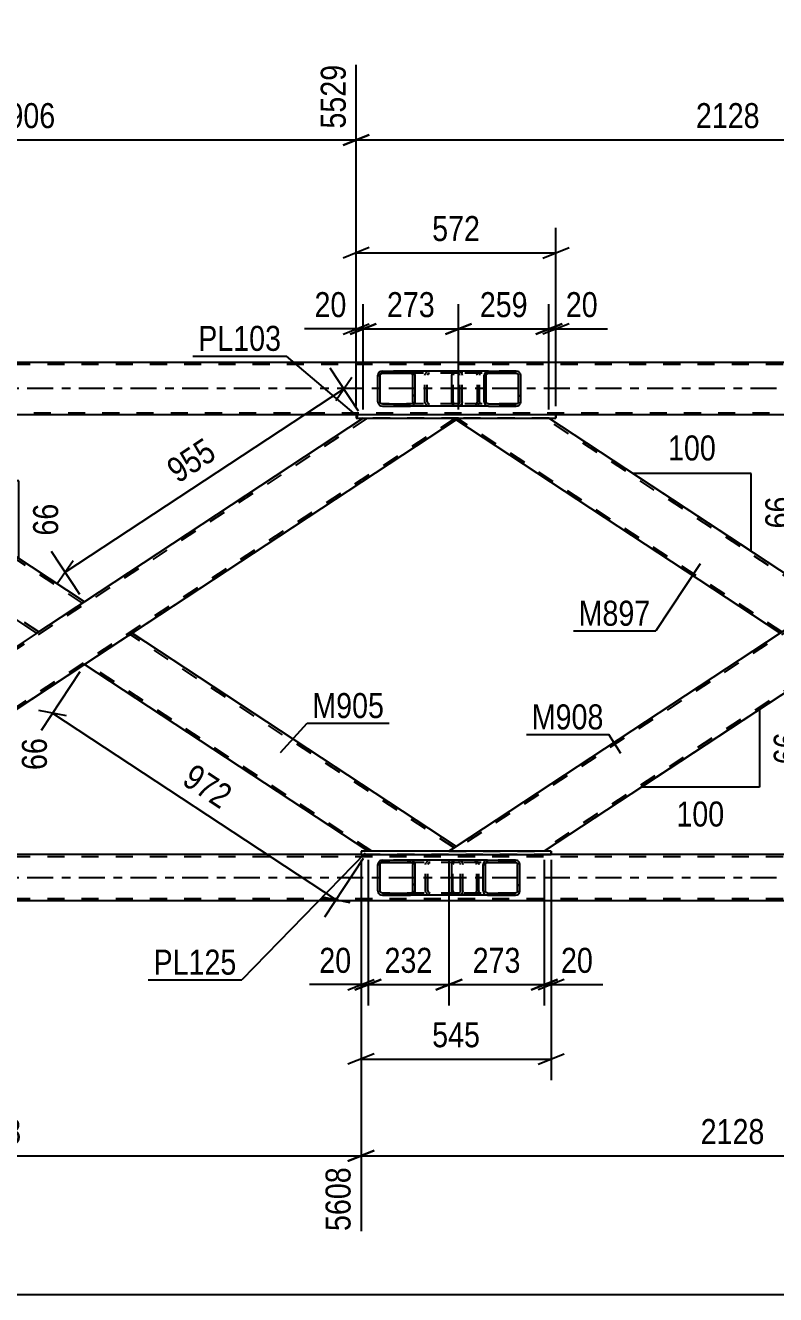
# Model space of a CAD drawing. Header units: millimetres. Extents: x -832 to 357, y -842 to -1.
# Drawn here: x -605.6 to -519.7, y -566.5 to -421.2 of the extents above; entities that cross this region are included whole.
import ezdxf

# ---------------------------------------------------------------- set-up
doc = ezdxf.new("R2010")
doc.units = ezdxf.units.MM
doc.linetypes.add('DXK_LINE_DOT2', pattern=[3.9198, 1.9599, -1.9599])
doc.linetypes.add('DXK_LINE_DOT3', pattern=[5.9187, 2.979, -0.9799, 0.9799, -0.9799])
doc.styles.add('Arial Narrow', font='ARIALN.TTF', dxfattribs={"height": 0.2})

# ---------------------------------------------------------------- blocks, each defined once
blk = doc.blocks.new('Part-570388851-8295 - 8256')
at = {"color": 7, "linetype": 'DXK_LINE_DOT2'}
for p, q in [((-481.36, -466.2), (-556.67, -515.76)), ((-471.32, -466.2), (-546.63, -515.76)), ((-470.88, -466.2), (-481.8, -466.2)), ((-481.8, -466.2), (-481.8, -466.2)), ((-470.88, -466.2), (-471.15, -466.38)), ((-470.88, -466.2), (-470.88, -466.2)), ((-513.72, -487.21), (-519.18, -490.8)), ((-508.26, -490.8), (-513.72, -494.39)), ((-557.11, -515.76), (-556.29, -515.22)), ((-557.11, -515.76), (-557.11, -515.76)), ((-557.11, -515.76), (-546.19, -515.76))]:
    blk.add_line(p, q, dxfattribs=at)
at = {"color": 2, "linetype": 'Continuous'}
for p, q in [((-481.8, -466.2), (-513.72, -487.21)), ((-471.15, -466.38), (-508.26, -490.8)), ((-519.18, -490.8), (-556.29, -515.22)), ((-513.72, -494.39), (-546.19, -515.76))]:
    blk.add_line(p, q, dxfattribs=at)
blk = doc.blocks.new('Part-570388851-8328 - 8256')
at = {"linetype": 'Continuous'}
h = blk.add_hatch(dxfattribs=at)
h.set_pattern_fill('', scale=0.7, style=0, pattern_type=0)
h.set_pattern_definition([(45, (-565.202, -464.5076), (-1.57154, 1.57154), [])])
h.paths.add_polyline_path([(-565.24, -464.32), (-565.2, -464.51), (-565.09, -464.66), (-564.93, -464.77), (-564.73, -464.8), (-561.5, -464.8), (-561.3, -464.77), (-561.13, -464.66), (-561.02, -464.51), (-560.98, -464.32), (-560.98, -461.28), (-561.02, -461.1), (-561.13, -460.94), (-561.3, -460.84), (-561.5, -460.8), (-564.73, -460.8), (-564.93, -460.84), (-565.09, -460.94), (-565.2, -461.1), (-565.24, -461.28)])
h.paths.add_polyline_path([(-564.97, -461.19), (-564.91, -461.11), (-564.83, -461.06), (-564.73, -461.04), (-561.5, -461.04), (-561.4, -461.06), (-561.31, -461.11), (-561.26, -461.19), (-561.24, -461.28), (-561.24, -464.32), (-561.26, -464.42), (-561.31, -464.49), (-561.4, -464.55), (-561.5, -464.56), (-564.73, -464.56), (-564.83, -464.55), (-564.91, -464.49), (-564.97, -464.42), (-564.99, -464.32), (-564.99, -461.28)])
at = {"color": 2, "linetype": 'Continuous'}
for p, q in [((-565.2, -461.1), (-565.24, -461.28)), ((-565.24, -464.32), (-565.24, -461.28)), ((-564.99, -461.28), (-564.97, -461.19)), ((-564.99, -464.32), (-564.99, -461.28)), ((-564.97, -461.19), (-564.91, -461.11)), ((-564.73, -460.8), (-564.93, -460.84)), ((-564.91, -461.11), (-564.83, -461.06)), ((-564.83, -461.06), (-564.73, -461.04)), ((-564.73, -460.8), (-561.5, -460.8)), ((-564.73, -461.04), (-561.5, -461.04)), ((-556.5, -460.8), (-561.5, -460.8)), ((-561.3, -460.84), (-561.5, -460.8)), ((-561.5, -461.04), (-561.4, -461.06)), ((-561.4, -461.06), (-561.31, -461.11)), ((-561.31, -461.11), (-561.26, -461.19)), ((-561.26, -461.19), (-561.24, -461.28)), ((-561.24, -464.32), (-561.24, -461.28)), ((-560.98, -461.28), (-561.02, -461.1)), ((-560.98, -464.32), (-560.98, -461.28)), ((-565.24, -464.32), (-565.2, -464.51)), ((-564.97, -464.42), (-564.99, -464.32)), ((-564.91, -464.49), (-564.97, -464.42)), ((-564.93, -464.77), (-564.73, -464.8)), ((-564.83, -464.55), (-564.91, -464.49)), ((-564.73, -464.56), (-564.83, -464.55)), ((-564.73, -464.56), (-561.5, -464.56)), ((-564.73, -464.8), (-561.5, -464.8)), ((-561.4, -464.55), (-561.5, -464.56)), ((-561.5, -464.8), (-561.3, -464.77)), ((-556.5, -464.8), (-561.5, -464.8)), ((-561.31, -464.49), (-561.4, -464.55)), ((-561.26, -464.42), (-561.31, -464.49)), ((-561.24, -464.32), (-561.26, -464.42)), ((-561.02, -464.51), (-560.98, -464.32))]:
    blk.add_line(p, q, dxfattribs=at)
at = {"color": 7, "linetype": 'DXK_LINE_DOT2'}
for p, q in [((-561.5, -460.8), (-564.73, -460.8)), ((-556.11, -461.04), (-564.73, -461.04)), ((-559.86, -461.28), (-559.82, -461.1)), ((-559.86, -464.32), (-559.86, -461.28)), ((-559.58, -461.19), (-559.6, -461.28)), ((-559.6, -464.32), (-559.6, -461.28)), ((-559.53, -461.11), (-559.58, -461.19)), ((-559.54, -460.84), (-559.34, -460.8)), ((-559.53, -461.11), (-559.5, -461.1)), ((-559.5, -461.1), (-559.44, -461.06)), ((-559.44, -461.06), (-559.34, -461.04)), ((-556.11, -460.8), (-556.5, -460.8)), ((-556.11, -460.8), (-555.91, -460.84)), ((-556.01, -461.06), (-556.11, -461.04)), ((-555.93, -461.11), (-556.01, -461.06)), ((-555.87, -461.19), (-555.93, -461.11)), ((-555.85, -461.28), (-555.87, -461.19)), ((-555.85, -464.32), (-555.85, -461.28)), ((-555.64, -461.1), (-555.6, -461.28)), ((-555.6, -464.32), (-555.6, -461.28)), ((-556.11, -464.56), (-564.73, -464.56)), ((-561.5, -464.8), (-564.73, -464.8)), ((-559.82, -464.51), (-559.86, -464.32)), ((-559.6, -464.32), (-559.58, -464.42)), ((-559.58, -464.42), (-559.53, -464.49)), ((-559.34, -464.8), (-559.54, -464.77)), ((-559.53, -464.49), (-559.5, -464.51)), ((-559.5, -464.51), (-559.44, -464.55)), ((-559.44, -464.55), (-559.34, -464.56)), ((-556.11, -464.8), (-556.5, -464.8)), ((-556.11, -464.56), (-556.01, -464.55)), ((-555.91, -464.77), (-556.11, -464.8)), ((-556.01, -464.55), (-555.93, -464.49)), ((-555.93, -464.49), (-555.87, -464.42)), ((-555.87, -464.42), (-555.85, -464.32)), ((-555.6, -464.32), (-555.64, -464.51))]:
    blk.add_line(p, q, dxfattribs=at)
at = {"color": 2, "linetype": 'Continuous'}
for centre, start, end in [((-564.75, -461.3), 110.7583, 155.68), ((-561.48, -461.3), 24.32, 69.2417), ((-564.75, -464.3), 204.32, 249.2417), ((-561.48, -464.3), 290.7583, 335.68)]:
    blk.add_arc(centre, 0.496, start, end, dxfattribs=at)
at = {"color": 7, "linetype": 'DXK_LINE_DOT2'}
for centre, start, end in [((-559.36, -461.3), 110.7583, 155.68), ((-556.09, -461.3), 24.32, 69.2417), ((-559.36, -464.3), 204.32, 249.2417), ((-556.09, -464.3), 290.7583, 335.68)]:
    blk.add_arc(centre, 0.496, start, end, dxfattribs=at)
blk = doc.blocks.new('Part-570388851-8364 - 8256')
at = {"color": 2, "linetype": 'Continuous'}
for p, q in [((-593.4, -490.8), (-598.86, -494.39)), ((-593.4, -490.8), (-593.4, -490.8)), ((-556.29, -515.22), (-593.4, -490.8)), ((-598.86, -494.39), (-598.86, -494.39)), ((-566.38, -515.76), (-598.86, -494.39)), ((-556.32, -515.25), (-557.11, -515.76)), ((-556.29, -515.22), (-556.32, -515.25))]:
    blk.add_line(p, q, dxfattribs=at)
at = {"color": 7, "linetype": 'DXK_LINE_DOT2'}
for p, q in [((-593.43, -490.83), (-593.83, -491.09)), ((-593.83, -491.09), (-593.83, -491.09)), ((-593.83, -491.09), (-593.83, -491.09)), ((-593.62, -490.95), (-593.62, -490.95)), ((-556.51, -515.37), (-593.62, -490.95)), ((-593.4, -490.8), (-593.4, -490.8)), ((-598.64, -494.25), (-598.62, -494.24)), ((-565.95, -515.76), (-598.64, -494.25)), ((-598.42, -494.11), (-598.42, -494.11)), ((-557.11, -515.76), (-566.38, -515.76)), ((-566.38, -515.76), (-566.38, -515.76)), ((-556.72, -515.51), (-556.51, -515.37)), ((-556.72, -515.51), (-556.72, -515.51)), ((-556.29, -515.22), (-556.29, -515.22)), ((-556.29, -515.22), (-556.29, -515.22))]:
    blk.add_line(p, q, dxfattribs=at)
blk = doc.blocks.new('Part-570388851-8379 - 8256')
at = {"color": 7, "linetype": 'DXK_LINE_DOT2'}
for p, q in [((-566.49, -466.2), (-639.56, -514.28)), ((-556.45, -466.2), (-631.76, -515.76)), ((-556.01, -466.2), (-566.93, -466.2)), ((-566.93, -466.2), (-566.93, -466.2)), ((-556.01, -466.2), (-556.29, -466.38)), ((-556.01, -466.2), (-556.01, -466.2)), ((-598.86, -487.21), (-604.31, -490.8)), ((-593.4, -490.8), (-598.86, -494.39)), ((-639.56, -514), (-639.56, -515.76)), ((-639.56, -514.28), (-639.56, -514.31)), ((-639.56, -514.31), (-639.56, -514.46)), ((-631.33, -515.76), (-639.56, -515.76)), ((-631.33, -515.76), (-631.33, -515.76))]:
    blk.add_line(p, q, dxfattribs=at)
at = {"color": 2, "linetype": 'Continuous'}
for p, q in [((-566.93, -466.2), (-598.86, -487.21)), ((-556.29, -466.38), (-593.4, -490.8)), ((-604.31, -490.8), (-639.56, -514)), ((-598.86, -494.39), (-631.33, -515.76)), ((-639.56, -514), (-639.56, -514.57)), ((-639.56, -514.57), (-639.56, -515.76))]:
    blk.add_line(p, q, dxfattribs=at)
blk = doc.blocks.new('Part-570388851-8421 - 8256')
at = {"linetype": 'Continuous'}
h = blk.add_hatch(dxfattribs=at)
h.set_pattern_fill('', scale=0.7, style=0, pattern_type=0)
h.set_pattern_definition([(45, (-565.202, -520.5065), (-1.57154, 1.57154), [])])
h.paths.add_polyline_path([(-565.24, -520.32), (-565.2, -520.51), (-565.09, -520.66), (-564.93, -520.77), (-564.73, -520.8), (-561.5, -520.8), (-561.3, -520.77), (-561.13, -520.66), (-561.02, -520.51), (-560.98, -520.32), (-560.98, -517.28), (-561.02, -517.1), (-561.13, -516.94), (-561.3, -516.84), (-561.5, -516.8), (-564.73, -516.8), (-564.93, -516.84), (-565.09, -516.94), (-565.2, -517.1), (-565.24, -517.28)])
h.paths.add_polyline_path([(-564.97, -517.19), (-564.91, -517.11), (-564.83, -517.06), (-564.73, -517.04), (-561.5, -517.04), (-561.4, -517.06), (-561.31, -517.11), (-561.26, -517.19), (-561.24, -517.28), (-561.24, -520.32), (-561.26, -520.41), (-561.31, -520.49), (-561.4, -520.54), (-561.5, -520.56), (-564.73, -520.56), (-564.83, -520.54), (-564.91, -520.49), (-564.97, -520.41), (-564.99, -520.32), (-564.99, -517.28)])
at = {"color": 2, "linetype": 'Continuous'}
for p, q in [((-565.2, -517.1), (-565.24, -517.28)), ((-565.24, -520.32), (-565.24, -517.28)), ((-564.99, -517.28), (-564.97, -517.19)), ((-564.99, -520.32), (-564.99, -517.28)), ((-564.97, -517.19), (-564.91, -517.11)), ((-564.73, -516.8), (-564.93, -516.84)), ((-564.91, -517.11), (-564.83, -517.06)), ((-564.83, -517.06), (-564.73, -517.04)), ((-564.73, -516.8), (-561.5, -516.8)), ((-564.73, -517.04), (-561.5, -517.04)), ((-556.51, -516.8), (-561.5, -516.8)), ((-561.3, -516.84), (-561.5, -516.8)), ((-561.5, -517.04), (-561.4, -517.06)), ((-561.4, -517.06), (-561.31, -517.11)), ((-561.31, -517.11), (-561.26, -517.19)), ((-561.26, -517.19), (-561.24, -517.28)), ((-561.24, -520.32), (-561.24, -517.28)), ((-560.98, -517.28), (-561.02, -517.1)), ((-560.98, -520.32), (-560.98, -517.28)), ((-565.24, -520.32), (-565.2, -520.51)), ((-564.97, -520.41), (-564.99, -520.32)), ((-564.91, -520.49), (-564.97, -520.41)), ((-564.93, -520.77), (-564.73, -520.8)), ((-564.83, -520.54), (-564.91, -520.49)), ((-564.73, -520.56), (-564.83, -520.54)), ((-564.73, -520.56), (-561.5, -520.56)), ((-564.73, -520.8), (-561.5, -520.8)), ((-561.4, -520.54), (-561.5, -520.56)), ((-561.5, -520.8), (-561.3, -520.77)), ((-556.51, -520.8), (-561.5, -520.8)), ((-561.31, -520.49), (-561.4, -520.54)), ((-561.26, -520.41), (-561.31, -520.49)), ((-561.24, -520.32), (-561.26, -520.41)), ((-561.02, -520.51), (-560.98, -520.32))]:
    blk.add_line(p, q, dxfattribs=at)
at = {"color": 7, "linetype": 'DXK_LINE_DOT2'}
for p, q in [((-561.5, -516.8), (-564.73, -516.8)), ((-556.03, -517.04), (-564.73, -517.04)), ((-559.78, -517.28), (-559.74, -517.1)), ((-559.78, -520.32), (-559.78, -517.28)), ((-559.5, -517.19), (-559.52, -517.28)), ((-559.52, -520.32), (-559.52, -517.28)), ((-559.45, -517.11), (-559.5, -517.19)), ((-559.46, -516.84), (-559.26, -516.8)), ((-559.45, -517.11), (-559.42, -517.1)), ((-559.42, -517.1), (-559.36, -517.06)), ((-559.36, -517.06), (-559.26, -517.04)), ((-556.03, -516.8), (-556.51, -516.8)), ((-556.03, -516.8), (-555.83, -516.84)), ((-555.93, -517.06), (-556.03, -517.04)), ((-555.85, -517.11), (-555.93, -517.06)), ((-555.79, -517.19), (-555.85, -517.11)), ((-555.77, -517.28), (-555.79, -517.19)), ((-555.77, -520.32), (-555.77, -517.28)), ((-555.56, -517.1), (-555.52, -517.28)), ((-555.52, -520.32), (-555.52, -517.28)), ((-556.03, -520.56), (-564.73, -520.56)), ((-561.5, -520.8), (-564.73, -520.8)), ((-559.74, -520.51), (-559.78, -520.32)), ((-559.52, -520.32), (-559.5, -520.41)), ((-559.5, -520.41), (-559.45, -520.49)), ((-559.26, -520.8), (-559.46, -520.77)), ((-559.45, -520.49), (-559.42, -520.51)), ((-559.42, -520.51), (-559.36, -520.54)), ((-559.36, -520.54), (-559.26, -520.56)), ((-556.03, -520.8), (-556.51, -520.8)), ((-556.03, -520.56), (-555.93, -520.54)), ((-555.83, -520.77), (-556.03, -520.8)), ((-555.93, -520.54), (-555.85, -520.49)), ((-555.85, -520.49), (-555.79, -520.41)), ((-555.79, -520.41), (-555.77, -520.32)), ((-555.52, -520.32), (-555.56, -520.51))]:
    blk.add_line(p, q, dxfattribs=at)
at = {"color": 2, "linetype": 'Continuous'}
for centre, start, end in [((-564.75, -517.3), 110.7583, 155.68), ((-561.48, -517.3), 24.32, 69.2417), ((-564.75, -520.3), 204.32, 249.2417), ((-561.48, -520.3), 290.7583, 335.68)]:
    blk.add_arc(centre, 0.496, start, end, dxfattribs=at)
at = {"color": 7, "linetype": 'DXK_LINE_DOT2'}
for centre, start, end in [((-559.28, -517.3), 110.7583, 155.68), ((-556.01, -517.3), 24.32, 69.2417), ((-559.28, -520.3), 204.32, 249.2417), ((-556.01, -520.3), 290.7583, 335.68)]:
    blk.add_arc(centre, 0.496, start, end, dxfattribs=at)
blk = doc.blocks.new('Part-570388851-8422 - 8256')
at = {"linetype": 'Continuous'}
h = blk.add_hatch(dxfattribs=at)
h.set_pattern_fill('', scale=0.7, style=0, pattern_type=0)
h.set_pattern_definition([(45, (-553.1453, -520.5065), (-1.57154, 1.57154), [])])
h.paths.add_polyline_path([(-553.18, -520.32), (-553.15, -520.51), (-553.04, -520.66), (-552.87, -520.77), (-552.68, -520.8), (-549.5, -520.8), (-549.3, -520.77), (-549.14, -520.66), (-549.03, -520.51), (-548.99, -520.32), (-548.99, -517.28), (-549.03, -517.1), (-549.14, -516.94), (-549.3, -516.84), (-549.5, -516.8), (-552.68, -516.8), (-552.87, -516.84), (-553.04, -516.94), (-553.15, -517.1), (-553.18, -517.28)])
h.paths.add_polyline_path([(-552.91, -517.19), (-552.86, -517.11), (-552.78, -517.06), (-552.68, -517.04), (-549.5, -517.04), (-549.4, -517.06), (-549.32, -517.11), (-549.26, -517.19), (-549.25, -517.28), (-549.25, -520.32), (-549.26, -520.41), (-549.32, -520.49), (-549.4, -520.54), (-549.5, -520.56), (-552.68, -520.56), (-552.78, -520.54), (-552.86, -520.49), (-552.91, -520.41), (-552.93, -520.32), (-552.93, -517.28)])
at = {"color": 2, "linetype": 'Continuous'}
for p, q in [((-556.78, -517.28), (-556.76, -517.1)), ((-556.78, -520.32), (-556.78, -517.28)), ((-556.76, -517.1), (-556.7, -516.94)), ((-556.7, -516.94), (-556.61, -516.84)), ((-556.61, -516.84), (-556.51, -516.8)), ((-552.68, -516.8), (-556.51, -516.8)), ((-553.15, -517.1), (-553.18, -517.28)), ((-553.18, -520.32), (-553.18, -517.28)), ((-552.93, -517.28), (-552.91, -517.19)), ((-552.93, -520.32), (-552.93, -517.28)), ((-552.91, -517.19), (-552.86, -517.11)), ((-552.68, -516.8), (-552.87, -516.84)), ((-552.86, -517.11), (-552.78, -517.06)), ((-552.78, -517.06), (-552.68, -517.04)), ((-552.68, -516.8), (-549.5, -516.8)), ((-552.68, -517.04), (-549.5, -517.04)), ((-549.3, -516.84), (-549.5, -516.8)), ((-549.5, -517.04), (-549.4, -517.06)), ((-549.4, -517.06), (-549.32, -517.11)), ((-549.32, -517.11), (-549.26, -517.19)), ((-549.26, -517.19), (-549.25, -517.28)), ((-549.25, -520.32), (-549.25, -517.28)), ((-548.99, -517.28), (-549.03, -517.1)), ((-548.99, -520.32), (-548.99, -517.28)), ((-556.76, -520.51), (-556.78, -520.32)), ((-556.7, -520.66), (-556.76, -520.51)), ((-556.61, -520.77), (-556.7, -520.66)), ((-556.51, -520.8), (-556.61, -520.77)), ((-552.68, -520.8), (-556.51, -520.8)), ((-553.18, -520.32), (-553.15, -520.51)), ((-552.91, -520.41), (-552.93, -520.32)), ((-552.86, -520.49), (-552.91, -520.41)), ((-552.87, -520.77), (-552.68, -520.8)), ((-552.78, -520.54), (-552.86, -520.49)), ((-552.68, -520.56), (-552.78, -520.54)), ((-552.68, -520.56), (-549.5, -520.56)), ((-552.68, -520.8), (-549.5, -520.8)), ((-549.4, -520.54), (-549.5, -520.56)), ((-549.5, -520.8), (-549.3, -520.77)), ((-549.32, -520.49), (-549.4, -520.54)), ((-549.26, -520.41), (-549.32, -520.49)), ((-549.25, -520.32), (-549.26, -520.41)), ((-549.03, -520.51), (-548.99, -520.32))]:
    blk.add_line(p, q, dxfattribs=at)
at = {"color": 7, "linetype": 'DXK_LINE_DOT2'}
for p, q in [((-556.64, -517.19), (-556.65, -517.28)), ((-556.65, -520.32), (-556.65, -517.28)), ((-556.61, -517.11), (-556.64, -517.19)), ((-556.56, -517.06), (-556.61, -517.11)), ((-556.51, -517.04), (-556.56, -517.06)), ((-549.5, -517.04), (-556.51, -517.04)), ((-555.52, -517.04), (-555.52, -516.8)), ((-554.18, -516.8), (-553.98, -516.84)), ((-554.08, -517.06), (-554.18, -517.04)), ((-554, -517.11), (-554.08, -517.06)), ((-553.94, -517.19), (-554, -517.11)), ((-553.93, -517.28), (-553.94, -517.19)), ((-553.93, -520.32), (-553.93, -517.28)), ((-553.71, -517.1), (-553.67, -517.28)), ((-553.67, -520.32), (-553.67, -517.28)), ((-549.5, -516.8), (-552.68, -516.8)), ((-556.65, -520.32), (-556.64, -520.41)), ((-556.64, -520.41), (-556.61, -520.49)), ((-556.61, -520.49), (-556.56, -520.54)), ((-556.56, -520.54), (-556.51, -520.56)), ((-549.5, -520.56), (-556.51, -520.56)), ((-555.52, -520.8), (-555.52, -520.56)), ((-554.18, -520.56), (-554.08, -520.54)), ((-553.98, -520.77), (-554.18, -520.8)), ((-554.08, -520.54), (-554, -520.49)), ((-554, -520.49), (-553.94, -520.41)), ((-553.94, -520.41), (-553.93, -520.32)), ((-553.67, -520.32), (-553.71, -520.51)), ((-549.5, -520.8), (-552.68, -520.8))]:
    blk.add_line(p, q, dxfattribs=at)
for centre, start, end in [((-554.16, -517.3), 23.8494, 68.8059), ((-554.16, -520.31), 291.1941, 336.1506)]:
    blk.add_arc(centre, 0.492, start, end, dxfattribs=at)
at = {"color": 2, "linetype": 'Continuous'}
for centre, start, end in [((-552.7, -517.3), 111.1941, 156.1506), ((-549.48, -517.3), 23.8494, 68.8059), ((-552.7, -520.31), 203.8494, 248.8059), ((-549.48, -520.31), 291.1941, 336.1506)]:
    blk.add_arc(centre, 0.492, start, end, dxfattribs=at)
blk = doc.blocks.new('Part-570388851-8739 - 8256')
at = {"color": 2, "linetype": 'Continuous'}
for p, q in [((-567.18, -515.76), (-567.18, -516.16)), ((-545.39, -515.76), (-567.18, -515.76)), ((-545.39, -515.76), (-545.39, -516.16)), ((-545.39, -515.76), (-545.39, -515.76)), ((-567.18, -516.16), (-545.39, -516.16)), ((-545.39, -516.16), (-545.39, -516.16))]:
    blk.add_line(p, q, dxfattribs=at)
at = {"color": 7, "linetype": 'DXK_LINE_DOT2'}
for p, q in [((-567.18, -515.76), (-567.18, -516.16)), ((-545.39, -516.16), (-545.39, -515.76)), ((-545.39, -515.76), (-545.39, -515.76)), ((-545.39, -516.16), (-545.39, -516.16))]:
    blk.add_line(p, q, dxfattribs=at)
blk = doc.blocks.new('Part-570388851-8704 - 8256')
at = {"color": 2, "linetype": 'Continuous'}
for p, q in [((-556.29, -466.38), (-556.26, -466.36)), ((-519.18, -490.8), (-556.29, -466.38)), ((-556.16, -466.3), (-556.26, -466.36)), ((-556.16, -466.3), (-556.02, -466.2)), ((-513.72, -487.21), (-545.65, -466.2)), ((-513.72, -487.21), (-519.18, -490.8)), ((-513.72, -487.21), (-513.72, -487.21))]:
    blk.add_line(p, q, dxfattribs=at)
at = {"color": 7, "linetype": 'DXK_LINE_DOT2'}
for p, q in [((-556.26, -466.36), (-556.29, -466.38)), ((-556.16, -466.3), (-556.02, -466.2)), ((-556.16, -466.3), (-556.16, -466.3)), ((-556.07, -466.24), (-556.05, -466.23)), ((-556.05, -466.23), (-556.07, -466.24)), ((-518.96, -490.66), (-556.07, -466.24)), ((-556, -466.2), (-556.05, -466.23)), ((-545.65, -466.2), (-556.02, -466.2)), ((-513.94, -487.36), (-546.08, -466.2)), ((-514.16, -487.5), (-514.16, -487.5)), ((-514.16, -487.5), (-514.16, -487.5)), ((-513.94, -487.36), (-513.99, -487.39)), ((-513.96, -487.37), (-513.99, -487.39)), ((-513.99, -487.39), (-513.99, -487.39)), ((-513.85, -487.3), (-513.85, -487.3)), ((-513.75, -487.23), (-513.75, -487.23)), ((-513.72, -487.21), (-513.72, -487.21)), ((-513.72, -487.21), (-513.72, -487.21)), ((-519.18, -490.8), (-519.18, -490.8))]:
    blk.add_line(p, q, dxfattribs=at)
blk = doc.blocks.new('Part-570388851-8752 - 8256')
at = {"color": 2, "linetype": 'Continuous'}
for p, q in [((-567.73, -465.8), (-567.73, -466.2)), ((-544.85, -465.8), (-567.73, -465.8)), ((-567.73, -466.2), (-544.85, -466.2)), ((-544.85, -465.8), (-544.85, -466.2)), ((-544.85, -465.8), (-544.85, -465.8)), ((-544.85, -466.2), (-544.85, -466.2))]:
    blk.add_line(p, q, dxfattribs=at)
at = {"color": 7, "linetype": 'DXK_LINE_DOT2'}
for p, q in [((-567.73, -465.8), (-567.73, -466.2)), ((-544.85, -466.2), (-544.85, -465.8)), ((-544.85, -465.8), (-544.85, -465.8)), ((-544.85, -466.2), (-544.85, -466.2))]:
    blk.add_line(p, q, dxfattribs=at)
blk = doc.blocks.new('Part-570388851-8775 - 8256')
at = {"color": 2, "linetype": 'Continuous'}
for p, q in [((-639.56, -466.2), (-639.56, -467.61)), ((-598.86, -487.21), (-630.78, -466.2)), ((-604.31, -490.8), (-639.56, -467.61)), ((-598.86, -487.21), (-604.31, -490.8)), ((-598.86, -487.21), (-598.86, -487.21))]:
    blk.add_line(p, q, dxfattribs=at)
at = {"color": 7, "linetype": 'DXK_LINE_DOT2'}
for p, q in [((-639.56, -466.2), (-639.56, -467.61)), ((-630.78, -466.2), (-639.56, -466.2)), ((-599.07, -487.36), (-631.22, -466.2)), ((-604.09, -490.66), (-639.56, -467.32)), ((-599.29, -487.5), (-599.29, -487.5)), ((-599.29, -487.5), (-599.29, -487.5)), ((-599.12, -487.39), (-599.07, -487.36)), ((-599.09, -487.37), (-599.12, -487.39)), ((-599.12, -487.39), (-599.12, -487.39)), ((-599.07, -487.36), (-599.07, -487.36)), ((-598.98, -487.3), (-598.98, -487.3)), ((-598.89, -487.23), (-598.89, -487.23)), ((-598.86, -487.21), (-598.86, -487.21)), ((-598.86, -487.21), (-598.86, -487.21)), ((-604.31, -490.8), (-604.31, -490.8))]:
    blk.add_line(p, q, dxfattribs=at)
blk = doc.blocks.new('Part-570388851-8800 - 8256')
at = {"color": 7, "linetype": 'DXK_LINE_DOT2'}
for p, q in [((-111.18, -516.4), (-791.51, -516.4)), ((-545.39, -516.16), (-567.18, -516.16)), ((-111.18, -521.2), (-791.51, -521.2))]:
    blk.add_line(p, q, dxfattribs=at)
at = {"color": 2, "linetype": 'Continuous'}
for p, q in [((-567.18, -516.16), (-630.53, -516.16)), ((-482.05, -516.16), (-545.39, -516.16)), ((-111.18, -521.44), (-791.51, -521.44))]:
    blk.add_line(p, q, dxfattribs=at)
at = {"color": 7, "linetype": 'DXK_LINE_DOT3'}
blk.add_line((-111.18, -518.8), (-791.51, -518.8), dxfattribs=at)
blk = doc.blocks.new('Part-570388851-8830 - 8256')
at = {"linetype": 'Continuous'}
h = blk.add_hatch(dxfattribs=at)
h.set_pattern_fill('', scale=0.7, style=0, pattern_type=0)
h.set_pattern_definition([(45, (-553.0517, -464.5076), (-1.57154, 1.57154), [])])
h.paths.add_polyline_path([(-553.09, -464.32), (-553.05, -464.51), (-552.94, -464.66), (-552.78, -464.77), (-552.59, -464.8), (-549.4, -464.8), (-549.2, -464.77), (-549.04, -464.66), (-548.93, -464.51), (-548.89, -464.32), (-548.89, -461.28), (-548.93, -461.1), (-549.04, -460.94), (-549.2, -460.84), (-549.4, -460.8), (-552.59, -460.8), (-552.78, -460.84), (-552.94, -460.94), (-553.05, -461.1), (-553.09, -461.28)])
h.paths.add_polyline_path([(-552.82, -461.19), (-552.76, -461.11), (-552.68, -461.06), (-552.59, -461.04), (-549.4, -461.04), (-549.3, -461.06), (-549.22, -461.11), (-549.16, -461.19), (-549.15, -461.28), (-549.15, -464.32), (-549.16, -464.42), (-549.22, -464.49), (-549.3, -464.55), (-549.4, -464.56), (-552.59, -464.56), (-552.68, -464.55), (-552.76, -464.49), (-552.82, -464.42), (-552.84, -464.32), (-552.84, -461.28)])
at = {"color": 2, "linetype": 'Continuous'}
for p, q in [((-556.77, -461.28), (-556.75, -461.1)), ((-556.77, -464.32), (-556.77, -461.28)), ((-556.75, -461.1), (-556.69, -460.94)), ((-556.69, -460.94), (-556.6, -460.84)), ((-556.6, -460.84), (-556.5, -460.8)), ((-552.59, -460.8), (-556.5, -460.8)), ((-553.05, -461.1), (-553.09, -461.28)), ((-553.09, -464.32), (-553.09, -461.28)), ((-552.84, -461.28), (-552.82, -461.19)), ((-552.84, -464.32), (-552.84, -461.28)), ((-552.82, -461.19), (-552.76, -461.11)), ((-552.59, -460.8), (-552.78, -460.84)), ((-552.76, -461.11), (-552.68, -461.06)), ((-552.68, -461.06), (-552.59, -461.04)), ((-552.59, -460.8), (-549.4, -460.8)), ((-552.59, -461.04), (-549.4, -461.04)), ((-549.2, -460.84), (-549.4, -460.8)), ((-549.4, -461.04), (-549.3, -461.06)), ((-549.3, -461.06), (-549.22, -461.11)), ((-549.22, -461.11), (-549.16, -461.19)), ((-549.16, -461.19), (-549.15, -461.28)), ((-549.15, -464.32), (-549.15, -461.28)), ((-548.89, -461.28), (-548.93, -461.1)), ((-548.89, -464.32), (-548.89, -461.28)), ((-556.75, -464.51), (-556.77, -464.32)), ((-556.69, -464.66), (-556.75, -464.51)), ((-556.6, -464.77), (-556.69, -464.66)), ((-556.5, -464.8), (-556.6, -464.77)), ((-552.59, -464.8), (-556.5, -464.8)), ((-553.09, -464.32), (-553.05, -464.51)), ((-552.82, -464.42), (-552.84, -464.32)), ((-552.76, -464.49), (-552.82, -464.42)), ((-552.78, -464.77), (-552.59, -464.8)), ((-552.68, -464.55), (-552.76, -464.49)), ((-552.59, -464.56), (-552.68, -464.55)), ((-552.59, -464.56), (-549.4, -464.56)), ((-552.59, -464.8), (-549.4, -464.8)), ((-549.3, -464.55), (-549.4, -464.56)), ((-549.4, -464.8), (-549.2, -464.77)), ((-549.22, -464.49), (-549.3, -464.55)), ((-549.16, -464.42), (-549.22, -464.49)), ((-549.15, -464.32), (-549.16, -464.42)), ((-548.93, -464.51), (-548.89, -464.32))]:
    blk.add_line(p, q, dxfattribs=at)
at = {"color": 7, "linetype": 'DXK_LINE_DOT2'}
for p, q in [((-556.62, -461.19), (-556.63, -461.28)), ((-556.63, -464.32), (-556.63, -461.28)), ((-556.59, -461.11), (-556.62, -461.19)), ((-556.55, -461.06), (-556.59, -461.11)), ((-556.5, -461.04), (-556.55, -461.06)), ((-549.4, -461.04), (-556.5, -461.04)), ((-555.6, -461.04), (-555.6, -460.8)), ((-554.09, -460.8), (-553.9, -460.84)), ((-553.99, -461.06), (-554.09, -461.04)), ((-553.91, -461.11), (-553.99, -461.06)), ((-553.86, -461.19), (-553.91, -461.11)), ((-553.84, -461.28), (-553.86, -461.19)), ((-553.84, -464.32), (-553.84, -461.28)), ((-553.62, -461.1), (-553.59, -461.28)), ((-553.59, -464.32), (-553.59, -461.28)), ((-549.4, -460.8), (-552.59, -460.8)), ((-556.63, -464.32), (-556.62, -464.42)), ((-556.62, -464.42), (-556.59, -464.49)), ((-556.59, -464.49), (-556.55, -464.55)), ((-556.55, -464.55), (-556.5, -464.56)), ((-549.4, -464.56), (-556.5, -464.56)), ((-555.6, -464.8), (-555.6, -464.56)), ((-554.09, -464.56), (-553.99, -464.55)), ((-553.9, -464.77), (-554.09, -464.8)), ((-553.99, -464.55), (-553.91, -464.49)), ((-553.91, -464.49), (-553.86, -464.42)), ((-553.86, -464.42), (-553.84, -464.32)), ((-553.59, -464.32), (-553.62, -464.51)), ((-549.4, -464.8), (-552.59, -464.8))]:
    blk.add_line(p, q, dxfattribs=at)
for centre, start, end in [((-554.07, -461.3), 23.8951, 68.8487), ((-554.07, -464.31), 291.1513, 336.1049)]:
    blk.add_arc(centre, 0.492, start, end, dxfattribs=at)
at = {"color": 2, "linetype": 'Continuous'}
for centre, start, end in [((-552.6, -461.3), 111.1513, 156.1049), ((-549.38, -461.3), 23.8951, 68.8487), ((-552.6, -464.31), 203.8951, 248.8487), ((-549.38, -464.31), 291.1513, 336.1049)]:
    blk.add_arc(centre, 0.492, start, end, dxfattribs=at)
blk = doc.blocks.new('Part-570388851-8837 - 8256')
at = {"color": 7, "linetype": 'DXK_LINE_DOT2'}
for p, q in [((-111.18, -460.04), (-788.89, -460.04)), ((-788.89, -465.56), (-111.18, -465.56)), ((-544.85, -465.8), (-567.73, -465.8))]:
    blk.add_line(p, q, dxfattribs=at)
at = {"color": 2, "linetype": 'Continuous'}
for p, q in [((-389.37, -459.8), (-638.77, -459.8)), ((-567.73, -465.8), (-629.98, -465.8)), ((-482.6, -465.8), (-544.85, -465.8))]:
    blk.add_line(p, q, dxfattribs=at)
at = {"color": 7, "linetype": 'DXK_LINE_DOT3'}
blk.add_line((-111.18, -462.8), (-788.89, -462.8), dxfattribs=at)
blk = doc.blocks.new('StraightDimension-570388851-10153 - 8256')
at = {"color": 7, "linetype": 'Continuous'}
for p, q in [((-567.18, -516.76), (-567.18, -533.44)), ((-566.38, -516.76), (-566.38, -533.44)), ((-567.18, -531.04), (-573.09, -531.04)), ((-567.18, -531.04), (-573.09, -531.04)), ((-568.68, -531.64), (-565.68, -530.44)), ((-564.88, -530.44), (-567.88, -531.64)), ((-567.18, -531.04), (-566.38, -531.04))]:
    blk.add_line(p, q, dxfattribs=at)
at = {"color": 0}
blk.add_wipeout([(-567.71, -530.29), (-567.71, -526.09), (-572.56, -526.09), (-572.56, -530.29)], dxfattribs=at)
at = {"color": 3, "style": 'Arial Narrow'}
blk.add_text('20', height=2.863, dxfattribs=at).set_placement((-571.96, -529.69))
blk = doc.blocks.new('StraightDimension-570388851-10177 - 8256')
at = {"color": 7, "linetype": 'Continuous'}
for p, q in [((-566.38, -516.76), (-566.38, -533.44)), ((-557.11, -516.76), (-557.11, -533.44)), ((-567.88, -531.64), (-564.88, -530.44)), ((-566.38, -531.04), (-557.11, -531.04)), ((-555.61, -530.44), (-558.61, -531.64))]:
    blk.add_line(p, q, dxfattribs=at)
at = {"color": 0}
blk.add_wipeout([(-558.4, -530.29), (-558.4, -526.09), (-565.09, -526.09), (-565.09, -530.29)], dxfattribs=at)
at = {"color": 3, "style": 'Arial Narrow'}
blk.add_text('232', height=2.863, dxfattribs=at).set_placement((-564.49, -529.69))
blk = doc.blocks.new('StraightDimension-570388851-8904 - 8256')
at = {"color": 7, "linetype": 'Continuous'}
blk.add_line((-792.15, -566.53), (-95.84, -566.53), dxfattribs=at)
blk = doc.blocks.new('StraightDimension-570388851-9043 - 8256')
at = {"color": 7, "linetype": 'Continuous'}
for p, q in [((-567.48, -465.37), (-570.72, -460.45)), ((-570.08, -464.15), (-568.23, -461.5)), ((-601.08, -483.83), (-569.15, -462.83)), ((-599.41, -486.38), (-602.64, -481.45)), ((-600.15, -482.51), (-602, -485.16))]:
    blk.add_line(p, q, dxfattribs=at)
at = {"color": 0}
blk.add_wipeout([(-582.74, -470.87), (-585.04, -467.36), (-590.63, -471.03), (-588.32, -474.54)], dxfattribs=at)
at = {"color": 3, "style": 'Arial Narrow'}
blk.add_text('955', height=2.863, rotation=33.3461, dxfattribs=at).set_placement((-588.15, -473.71))
blk = doc.blocks.new('StraightDimension-570388851-9053 - 8256')
at = {"color": 7, "linetype": 'Continuous'}
for p, q in [((-599.41, -495.23), (-603.84, -501.96)), ((-600.93, -500.28), (-604.1, -499.64)), ((-602.52, -499.96), (-570.04, -521.33)), ((-566.93, -516.6), (-571.36, -523.33)), ((-571.63, -521), (-568.46, -521.65))]:
    blk.add_line(p, q, dxfattribs=at)
at = {"color": 0}
blk.add_wipeout([(-583.08, -511.85), (-580.77, -508.34), (-586.35, -504.67), (-588.66, -508.18)], dxfattribs=at)
at = {"color": 3, "style": 'Arial Narrow'}
blk.add_text('972', height=2.863, rotation=-33.3461, dxfattribs=at).set_placement((-587.83, -508.01))
blk = doc.blocks.new('StraightDimension-570388851-10161 - 8256')
at = {"color": 7, "linetype": 'Continuous'}
for p, q in [((-546.19, -516.76), (-546.19, -533.44)), ((-545.39, -516.76), (-545.39, -533.44)), ((-547.69, -531.64), (-544.69, -530.44)), ((-543.89, -530.44), (-546.89, -531.64)), ((-546.19, -531.04), (-545.39, -531.04)), ((-545.39, -531.04), (-539.49, -531.04)), ((-545.39, -531.04), (-539.49, -531.04))]:
    blk.add_line(p, q, dxfattribs=at)
at = {"color": 0}
blk.add_wipeout([(-540.01, -530.29), (-540.01, -526.09), (-544.87, -526.09), (-544.87, -530.29)], dxfattribs=at)
at = {"color": 3, "style": 'Arial Narrow'}
blk.add_text('20', height=2.863, dxfattribs=at).set_placement((-544.27, -529.69))
blk = doc.blocks.new('StraightDimension-570388851-9145 - 8256')
at = {"color": 7, "linetype": 'Continuous'}
for p, q in [((-567.18, -517.16), (-567.18, -559.25)), ((-482.05, -517.16), (-482.05, -559.25)), ((-565.68, -550.04), (-568.68, -551.24)), ((-567.18, -550.64), (-482.05, -550.64)), ((-483.55, -551.24), (-480.55, -550.04))]:
    blk.add_line(p, q, dxfattribs=at)
at = {"color": 0}
blk.add_wipeout([(-520.36, -549.89), (-520.36, -545.69), (-528.87, -545.69), (-528.87, -549.89)], dxfattribs=at)
at = {"color": 3, "style": 'Arial Narrow'}
blk.add_text('2128', height=2.863, dxfattribs=at).set_placement((-528.27, -549.29))
at = {"color": 0, "linetype": 'Continuous'}
blk.add_wipeout([(-482.65, -551.34), (-486.85, -551.34), (-486.85, -559.85), (-482.65, -559.85)], dxfattribs=at)
at = {"color": 3, "linetype": 'Continuous', "style": 'Arial Narrow'}
blk.add_text('7737', height=2.863, rotation=90.0002, dxfattribs=at).set_placement((-483.25, -559.25))
blk = doc.blocks.new('StraightDimension-570388851-9153 - 8256')
at = {"color": 7, "linetype": 'Continuous'}
for p, q in [((-652.32, -517.16), (-652.32, -559.25)), ((-567.18, -517.16), (-567.18, -559.25)), ((-650.82, -550.04), (-653.82, -551.24)), ((-652.32, -550.64), (-567.18, -550.64)), ((-568.68, -551.24), (-565.68, -550.04))]:
    blk.add_line(p, q, dxfattribs=at)
at = {"color": 0}
blk.add_wipeout([(-605.49, -549.89), (-605.49, -545.69), (-614.01, -545.69), (-614.01, -549.89)], dxfattribs=at)
at = {"color": 3, "style": 'Arial Narrow'}
blk.add_text('2128', height=2.863, dxfattribs=at).set_placement((-613.41, -549.29))
at = {"color": 0, "linetype": 'Continuous'}
blk.add_wipeout([(-567.78, -551.34), (-571.98, -551.34), (-571.98, -559.85), (-567.78, -559.85)], dxfattribs=at)
at = {"color": 3, "linetype": 'Continuous', "style": 'Arial Narrow'}
blk.add_text('5608', height=2.863, rotation=90.0002, dxfattribs=at).set_placement((-568.38, -559.25))
blk = doc.blocks.new('StraightDimension-570388851-9629 - 8256')
at = {"color": 7, "linetype": 'Continuous'}
for p, q in [((-567.73, -464.8), (-567.73, -444.41)), ((-544.85, -464.8), (-544.85, -444.41)), ((-566.23, -446.66), (-569.23, -447.86)), ((-567.73, -447.26), (-544.85, -447.26)), ((-546.35, -447.86), (-543.35, -446.66))]:
    blk.add_line(p, q, dxfattribs=at)
at = {"color": 0}
blk.add_wipeout([(-552.95, -446.51), (-552.95, -442.31), (-559.63, -442.31), (-559.63, -446.51)], dxfattribs=at)
at = {"color": 3, "style": 'Arial Narrow'}
blk.add_text('572', height=2.863, dxfattribs=at).set_placement((-559.03, -445.91))
blk = doc.blocks.new('StraightDimension-570388851-9745 - 8256')
at = {"color": 7, "linetype": 'Continuous'}
for p, q in [((-643.97, -458.4), (-643.97, -421.22)), ((-567.73, -464.8), (-567.73, -425.72)), ((-642.47, -433.73), (-645.47, -434.93)), ((-643.97, -434.33), (-567.73, -434.33)), ((-569.23, -434.93), (-566.23, -433.73))]:
    blk.add_line(p, q, dxfattribs=at)
at = {"color": 0}
blk.add_wipeout([(-601.59, -433.58), (-601.59, -429.38), (-610.11, -429.38), (-610.11, -433.58)], dxfattribs=at)
at = {"color": 3, "style": 'Arial Narrow'}
blk.add_text('1906', height=2.863, dxfattribs=at).set_placement((-609.51, -432.98))
at = {"color": 0, "linetype": 'Continuous'}
blk.add_wipeout([(-568.33, -425.12), (-572.53, -425.12), (-572.53, -433.63), (-568.33, -433.63)], dxfattribs=at)
at = {"color": 3, "linetype": 'Continuous', "style": 'Arial Narrow'}
blk.add_text('5529', height=2.863, rotation=90.0002, dxfattribs=at).set_placement((-568.93, -433.03))
blk = doc.blocks.new('StraightDimension-570388851-9755 - 8256')
at = {"color": 7, "linetype": 'Continuous'}
for p, q in [((-567.73, -464.8), (-567.73, -425.72)), ((-482.6, -465), (-482.6, -425.72)), ((-566.23, -433.73), (-569.23, -434.93)), ((-567.73, -434.33), (-482.6, -434.33)), ((-484.1, -434.93), (-481.1, -433.73))]:
    blk.add_line(p, q, dxfattribs=at)
at = {"color": 0}
blk.add_wipeout([(-520.91, -433.58), (-520.91, -429.38), (-529.42, -429.38), (-529.42, -433.58)], dxfattribs=at)
at = {"color": 3, "style": 'Arial Narrow'}
blk.add_text('2128', height=2.863, dxfattribs=at).set_placement((-528.82, -432.98))
at = {"color": 0, "linetype": 'Continuous'}
blk.add_wipeout([(-483.2, -425.12), (-487.4, -425.12), (-487.4, -433.63), (-483.2, -433.63)], dxfattribs=at)
at = {"color": 3, "linetype": 'Continuous', "style": 'Arial Narrow'}
blk.add_text('7657', height=2.863, rotation=90.0002, dxfattribs=at).set_placement((-483.8, -433.03))
blk = doc.blocks.new('AngleDimension-570388851-25000 - 8256')
at = {"color": 7, "linetype": 'Continuous'}
for p, q in [((-488.5, -477.8), (-521.54, -499.54)), ((-521.54, -499.54), (-535.07, -508.44)), ((-521.54, -499.54), (-521.54, -508.44)), ((-521.54, -508.44), (-535.07, -508.44))]:
    blk.add_line(p, q, dxfattribs=at)
at = {"color": 0}
for points in [[(-516.44, -501.56), (-520.64, -501.56), (-520.64, -506.42), (-516.44, -506.42)], [(-524.96, -513.54), (-524.96, -509.34), (-531.65, -509.34), (-531.65, -513.54)]]:
    blk.add_wipeout(points, dxfattribs=at)
at = {"color": 3, "style": 'Arial Narrow'}
blk.add_text('66', height=2.863, rotation=90.0002, dxfattribs=at).set_placement((-517.04, -505.82))
blk.add_text('100', height=2.863, dxfattribs=at).set_placement((-531.05, -512.94))
blk = doc.blocks.new('StraightDimension-570388851-9941 - 8256')
at = {"color": 7, "linetype": 'Continuous'}
for p, q in [((-567.18, -517.16), (-567.18, -541.96)), ((-545.39, -517.16), (-545.39, -541.96)), ((-565.68, -538.96), (-568.68, -540.16)), ((-546.89, -540.16), (-543.89, -538.96)), ((-567.18, -539.56), (-545.39, -539.56))]:
    blk.add_line(p, q, dxfattribs=at)
at = {"color": 0}
blk.add_wipeout([(-552.95, -538.81), (-552.95, -534.61), (-559.63, -534.61), (-559.63, -538.81)], dxfattribs=at)
at = {"color": 3, "style": 'Arial Narrow'}
blk.add_text('545', height=2.863, dxfattribs=at).set_placement((-559.03, -538.21))
blk = doc.blocks.new('StraightDimension-570388851-10169 - 8256')
at = {"color": 7, "linetype": 'Continuous'}
for p, q in [((-557.11, -516.76), (-557.11, -533.44)), ((-546.19, -516.76), (-546.19, -533.44)), ((-558.61, -531.64), (-555.61, -530.44)), ((-557.11, -531.04), (-546.19, -531.04)), ((-544.69, -530.44), (-547.69, -531.64))]:
    blk.add_line(p, q, dxfattribs=at)
at = {"color": 0}
blk.add_wipeout([(-548.31, -530.29), (-548.31, -526.09), (-554.99, -526.09), (-554.99, -530.29)], dxfattribs=at)
at = {"color": 3, "style": 'Arial Narrow'}
blk.add_text('273', height=2.863, dxfattribs=at).set_placement((-554.39, -529.69))
blk = doc.blocks.new('StraightDimension-570388851-10257 - 8256')
at = {"color": 7, "linetype": 'Continuous'}
for p, q in [((-545.65, -465.2), (-545.65, -453.12)), ((-544.85, -464.8), (-544.85, -453.12)), ((-547.15, -456.57), (-544.15, -455.37)), ((-543.35, -455.37), (-546.35, -456.57)), ((-545.65, -455.97), (-544.85, -455.97)), ((-544.85, -455.97), (-538.94, -455.97)), ((-544.85, -455.97), (-538.94, -455.97))]:
    blk.add_line(p, q, dxfattribs=at)
at = {"color": 0}
blk.add_wipeout([(-539.47, -455.22), (-539.47, -451.02), (-544.32, -451.02), (-544.32, -455.22)], dxfattribs=at)
at = {"color": 3, "style": 'Arial Narrow'}
blk.add_text('20', height=2.863, dxfattribs=at).set_placement((-543.72, -454.62))
blk = doc.blocks.new('StraightDimension-570388851-10265 - 8256')
at = {"color": 7, "linetype": 'Continuous'}
for p, q in [((-556.01, -465.2), (-556.01, -453.12)), ((-545.65, -465.2), (-545.65, -453.12)), ((-557.51, -456.57), (-554.51, -455.37)), ((-556.01, -455.97), (-545.65, -455.97)), ((-544.15, -455.37), (-547.15, -456.57))]:
    blk.add_line(p, q, dxfattribs=at)
at = {"color": 0}
blk.add_wipeout([(-547.49, -455.22), (-547.49, -451.02), (-554.17, -451.02), (-554.17, -455.22)], dxfattribs=at)
at = {"color": 3, "style": 'Arial Narrow'}
blk.add_text('259', height=2.863, dxfattribs=at).set_placement((-553.57, -454.62))
blk = doc.blocks.new('AngleDimension-570388851-25026 - 8256')
at = {"color": 7, "linetype": 'Continuous'}
for p, q in [((-615.52, -476.24), (-619.92, -473.35)), ((-606.38, -473.35), (-619.92, -473.35)), ((-606.38, -482.26), (-619.92, -473.35)), ((-606.38, -482.26), (-606.38, -473.35))]:
    blk.add_line(p, q, dxfattribs=at)
at = {"color": 0}
for points in [[(-609.81, -472.45), (-609.81, -468.25), (-616.49, -468.25), (-616.49, -472.45)], [(-601.28, -475.38), (-605.48, -475.38), (-605.48, -480.23), (-601.28, -480.23)]]:
    blk.add_wipeout(points, dxfattribs=at)
at = {"color": 3, "style": 'Arial Narrow'}
blk.add_text('100', height=2.863, dxfattribs=at).set_placement((-615.89, -471.85))
blk.add_text('66', height=2.863, rotation=90.0002, dxfattribs=at).set_placement((-601.88, -479.63))
blk = doc.blocks.new('StraightDimension-570388851-10273 - 8256')
at = {"color": 7, "linetype": 'Continuous'}
for p, q in [((-566.93, -465.2), (-566.93, -453.12)), ((-556.01, -465.2), (-556.01, -453.12)), ((-568.43, -456.57), (-565.43, -455.37)), ((-566.93, -455.97), (-556.01, -455.97)), ((-554.51, -455.37), (-557.51, -456.57))]:
    blk.add_line(p, q, dxfattribs=at)
at = {"color": 0}
blk.add_wipeout([(-558.13, -455.22), (-558.13, -451.02), (-564.81, -451.02), (-564.81, -455.22)], dxfattribs=at)
at = {"color": 3, "style": 'Arial Narrow'}
blk.add_text('273', height=2.863, dxfattribs=at).set_placement((-564.21, -454.62))
blk = doc.blocks.new('StraightDimension-570388851-10281 - 8256')
at = {"color": 7, "linetype": 'Continuous'}
for p, q in [((-567.73, -464.8), (-567.73, -453.12)), ((-566.93, -465.2), (-566.93, -453.12)), ((-567.73, -455.97), (-573.64, -455.97)), ((-567.73, -455.97), (-573.64, -455.97)), ((-569.23, -456.57), (-566.23, -455.37)), ((-565.43, -455.37), (-568.43, -456.57)), ((-567.73, -455.97), (-566.93, -455.97))]:
    blk.add_line(p, q, dxfattribs=at)
at = {"color": 0}
blk.add_wipeout([(-568.25, -455.22), (-568.25, -451.02), (-573.11, -451.02), (-573.11, -455.22)], dxfattribs=at)
at = {"color": 3, "style": 'Arial Narrow'}
blk.add_text('20', height=2.863, dxfattribs=at).set_placement((-572.51, -454.62))
blk = doc.blocks.new('AngleDimension-570388851-24998 - 8256')
at = {"color": 7, "linetype": 'Continuous'}
for p, q in [((-530.39, -476.24), (-536.04, -472.53)), ((-522.5, -472.53), (-536.04, -472.53)), ((-522.5, -481.43), (-536.04, -472.53)), ((-522.5, -481.43), (-522.5, -472.53))]:
    blk.add_line(p, q, dxfattribs=at)
at = {"color": 0}
for points in [[(-525.93, -471.63), (-525.93, -467.43), (-532.61, -467.43), (-532.61, -471.63)], [(-517.4, -474.55), (-521.6, -474.55), (-521.6, -479.41), (-517.4, -479.41)]]:
    blk.add_wipeout(points, dxfattribs=at)
at = {"color": 3, "style": 'Arial Narrow'}
blk.add_text('100', height=2.863, dxfattribs=at).set_placement((-532.01, -471.03))
blk.add_text('66', height=2.863, rotation=90.0002, dxfattribs=at).set_placement((-518, -478.81))
blk = doc.blocks.new('AngleDimension-570388851-25028 - 8256')
at = {"color": 7, "linetype": 'Continuous'}
for p, q in [((-573.63, -477.8), (-607.67, -500.19)), ((-607.67, -500.19), (-621.2, -509.1)), ((-607.67, -500.19), (-607.67, -509.1)), ((-607.67, -509.1), (-621.2, -509.1))]:
    blk.add_line(p, q, dxfattribs=at)
at = {"color": 0}
for points in [[(-602.57, -502.22), (-606.77, -502.22), (-606.77, -507.07), (-602.57, -507.07)], [(-611.09, -514.2), (-611.09, -510), (-617.78, -510), (-617.78, -514.2)]]:
    blk.add_wipeout(points, dxfattribs=at)
at = {"color": 3, "style": 'Arial Narrow'}
blk.add_text('66', height=2.863, rotation=90.0002, dxfattribs=at).set_placement((-603.17, -506.47))
blk.add_text('100', height=2.863, dxfattribs=at).set_placement((-617.18, -513.6))
blk = doc.blocks.new('Mark-570388851-8291 - 8256')
at = {"color": 0}
blk.add_wipeout([(-539.4, -501.82), (-539.4, -498.82), (-547.62, -498.82), (-547.62, -501.82)], dxfattribs=at)
blk.add_wipeout([(-539.4, -501.82), (-539.4, -498.82), (-547.62, -498.82), (-547.62, -501.82)], dxfattribs=at)
at = {"color": 30, "linetype": 'Continuous'}
for p in [(-548.22, -502.42), (-537.41, -504.59)]:
    blk.add_line(p, (-538.8, -502.42), dxfattribs=at)
at = {"color": 3, "style": 'Arial Narrow'}
blk.add_text('M908', height=2.863, dxfattribs=at).set_placement((-547.62, -501.82))
blk = doc.blocks.new('Mark-570388851-8360 - 8256')
at = {"color": 0}
blk.add_wipeout([(-564.54, -500.52), (-564.54, -497.52), (-572.76, -497.52), (-572.76, -500.52)], dxfattribs=at)
blk.add_wipeout([(-564.54, -500.52), (-564.54, -497.52), (-572.76, -497.52), (-572.76, -500.52)], dxfattribs=at)
at = {"color": 30, "linetype": 'Continuous'}
for p, q in [((-576.42, -504.46), (-573.36, -501.12)), ((-573.36, -501.12), (-563.94, -501.12))]:
    blk.add_line(p, q, dxfattribs=at)
at = {"color": 3, "style": 'Arial Narrow'}
blk.add_text('M905', height=2.863, dxfattribs=at).set_placement((-572.76, -500.52))
blk = doc.blocks.new('Mark-570388851-8700 - 8256')
at = {"color": 0}
blk.add_wipeout([(-534.02, -489.95), (-534.02, -486.95), (-542.25, -486.95), (-542.25, -489.95)], dxfattribs=at)
blk.add_wipeout([(-534.02, -489.95), (-534.02, -486.95), (-542.25, -486.95), (-542.25, -489.95)], dxfattribs=at)
at = {"color": 30, "linetype": 'Continuous'}
for p in [(-528.31, -482.88), (-542.85, -490.55)]:
    blk.add_line(p, (-533.42, -490.55), dxfattribs=at)
at = {"color": 3, "style": 'Arial Narrow'}
blk.add_text('M897', height=2.863, dxfattribs=at).set_placement((-542.25, -489.95))
blk = doc.blocks.new('Mark-570388851-8735 - 8256')
at = {"color": 0}
blk.add_wipeout([(-581.45, -529.9), (-581.45, -526.9), (-590.95, -526.9), (-590.95, -529.9)], dxfattribs=at)
blk.add_wipeout([(-581.45, -529.9), (-581.45, -526.9), (-590.95, -526.9), (-590.95, -529.9)], dxfattribs=at)
at = {"color": 30, "linetype": 'Continuous'}
for p in [(-566.71, -516), (-591.55, -530.5)]:
    blk.add_line(p, (-580.85, -530.5), dxfattribs=at)
at = {"color": 3, "style": 'Arial Narrow'}
blk.add_text('PL125', height=2.863, dxfattribs=at).set_placement((-590.95, -529.9))
blk = doc.blocks.new('Mark-570388851-8748 - 8256')
at = {"color": 0}
blk.add_wipeout([(-576.32, -458.48), (-576.32, -455.48), (-585.83, -455.48), (-585.83, -458.48)], dxfattribs=at)
blk.add_wipeout([(-576.32, -458.48), (-576.32, -455.48), (-585.83, -455.48), (-585.83, -458.48)], dxfattribs=at)
at = {"color": 30, "linetype": 'Continuous'}
for p in [(-586.43, -459.08), (-567.49, -466.02)]:
    blk.add_line(p, (-575.72, -459.08), dxfattribs=at)
at = {"color": 3, "style": 'Arial Narrow'}
blk.add_text('PL103', height=2.863, dxfattribs=at).set_placement((-585.83, -458.48))

msp = doc.modelspace()

# ---------------------------------------------------------------- block references
for name in ['Part-570388851-8837 - 8256', 'Part-570388851-8328 - 8256', 'Part-570388851-8830 - 8256', 'Part-570388851-8379 - 8256', 'Part-570388851-8775 - 8256', 'Part-570388851-8752 - 8256', 'Part-570388851-8295 - 8256', 'Part-570388851-8704 - 8256', 'Part-570388851-8364 - 8256', 'Part-570388851-8739 - 8256', 'Part-570388851-8800 - 8256', 'Part-570388851-8421 - 8256', 'Part-570388851-8422 - 8256']:
    msp.add_blockref(name, (0, 0))

# ---------------------------------------------------------------- next in the draw order: block references
for name in ['StraightDimension-570388851-9043 - 8256', 'AngleDimension-570388851-25000 - 8256', 'Mark-570388851-8291 - 8256', 'StraightDimension-570388851-10153 - 8256']:
    msp.add_blockref(name, (0, 0))

# ---------------------------------------------------------------- next in the draw order: block references
for name in ['StraightDimension-570388851-9629 - 8256', 'AngleDimension-570388851-24998 - 8256', 'AngleDimension-570388851-25026 - 8256', 'Mark-570388851-8700 - 8256', 'StraightDimension-570388851-10177 - 8256']:
    msp.add_blockref(name, (0, 0))

# ---------------------------------------------------------------- next in the draw order: block references
for name in ['StraightDimension-570388851-9745 - 8256', 'StraightDimension-570388851-9053 - 8256', 'StraightDimension-570388851-8904 - 8256']:
    msp.add_blockref(name, (0, 0))

# ---------------------------------------------------------------- next in the draw order: block references
for name in ['StraightDimension-570388851-9755 - 8256', 'AngleDimension-570388851-25028 - 8256', 'StraightDimension-570388851-10161 - 8256']:
    msp.add_blockref(name, (0, 0))

# ---------------------------------------------------------------- next in the draw order: block references
for name in ['StraightDimension-570388851-10257 - 8256', 'Mark-570388851-8360 - 8256', 'StraightDimension-570388851-9145 - 8256']:
    msp.add_blockref(name, (0, 0))

# ---------------------------------------------------------------- next in the draw order: block references
for name in ['StraightDimension-570388851-10265 - 8256', 'StraightDimension-570388851-9153 - 8256']:
    msp.add_blockref(name, (0, 0))

# ---------------------------------------------------------------- next in the draw order: block references
for name in ['StraightDimension-570388851-10273 - 8256', 'StraightDimension-570388851-9941 - 8256']:
    msp.add_blockref(name, (0, 0))

# ---------------------------------------------------------------- next in the draw order: block references
for name in ['StraightDimension-570388851-10281 - 8256', 'Mark-570388851-8735 - 8256', 'StraightDimension-570388851-10169 - 8256']:
    msp.add_blockref(name, (0, 0))

# ---------------------------------------------------------------- next in the draw order: block references
msp.add_blockref('Mark-570388851-8748 - 8256', (0, 0))

doc.saveas('drawing.dxf')
